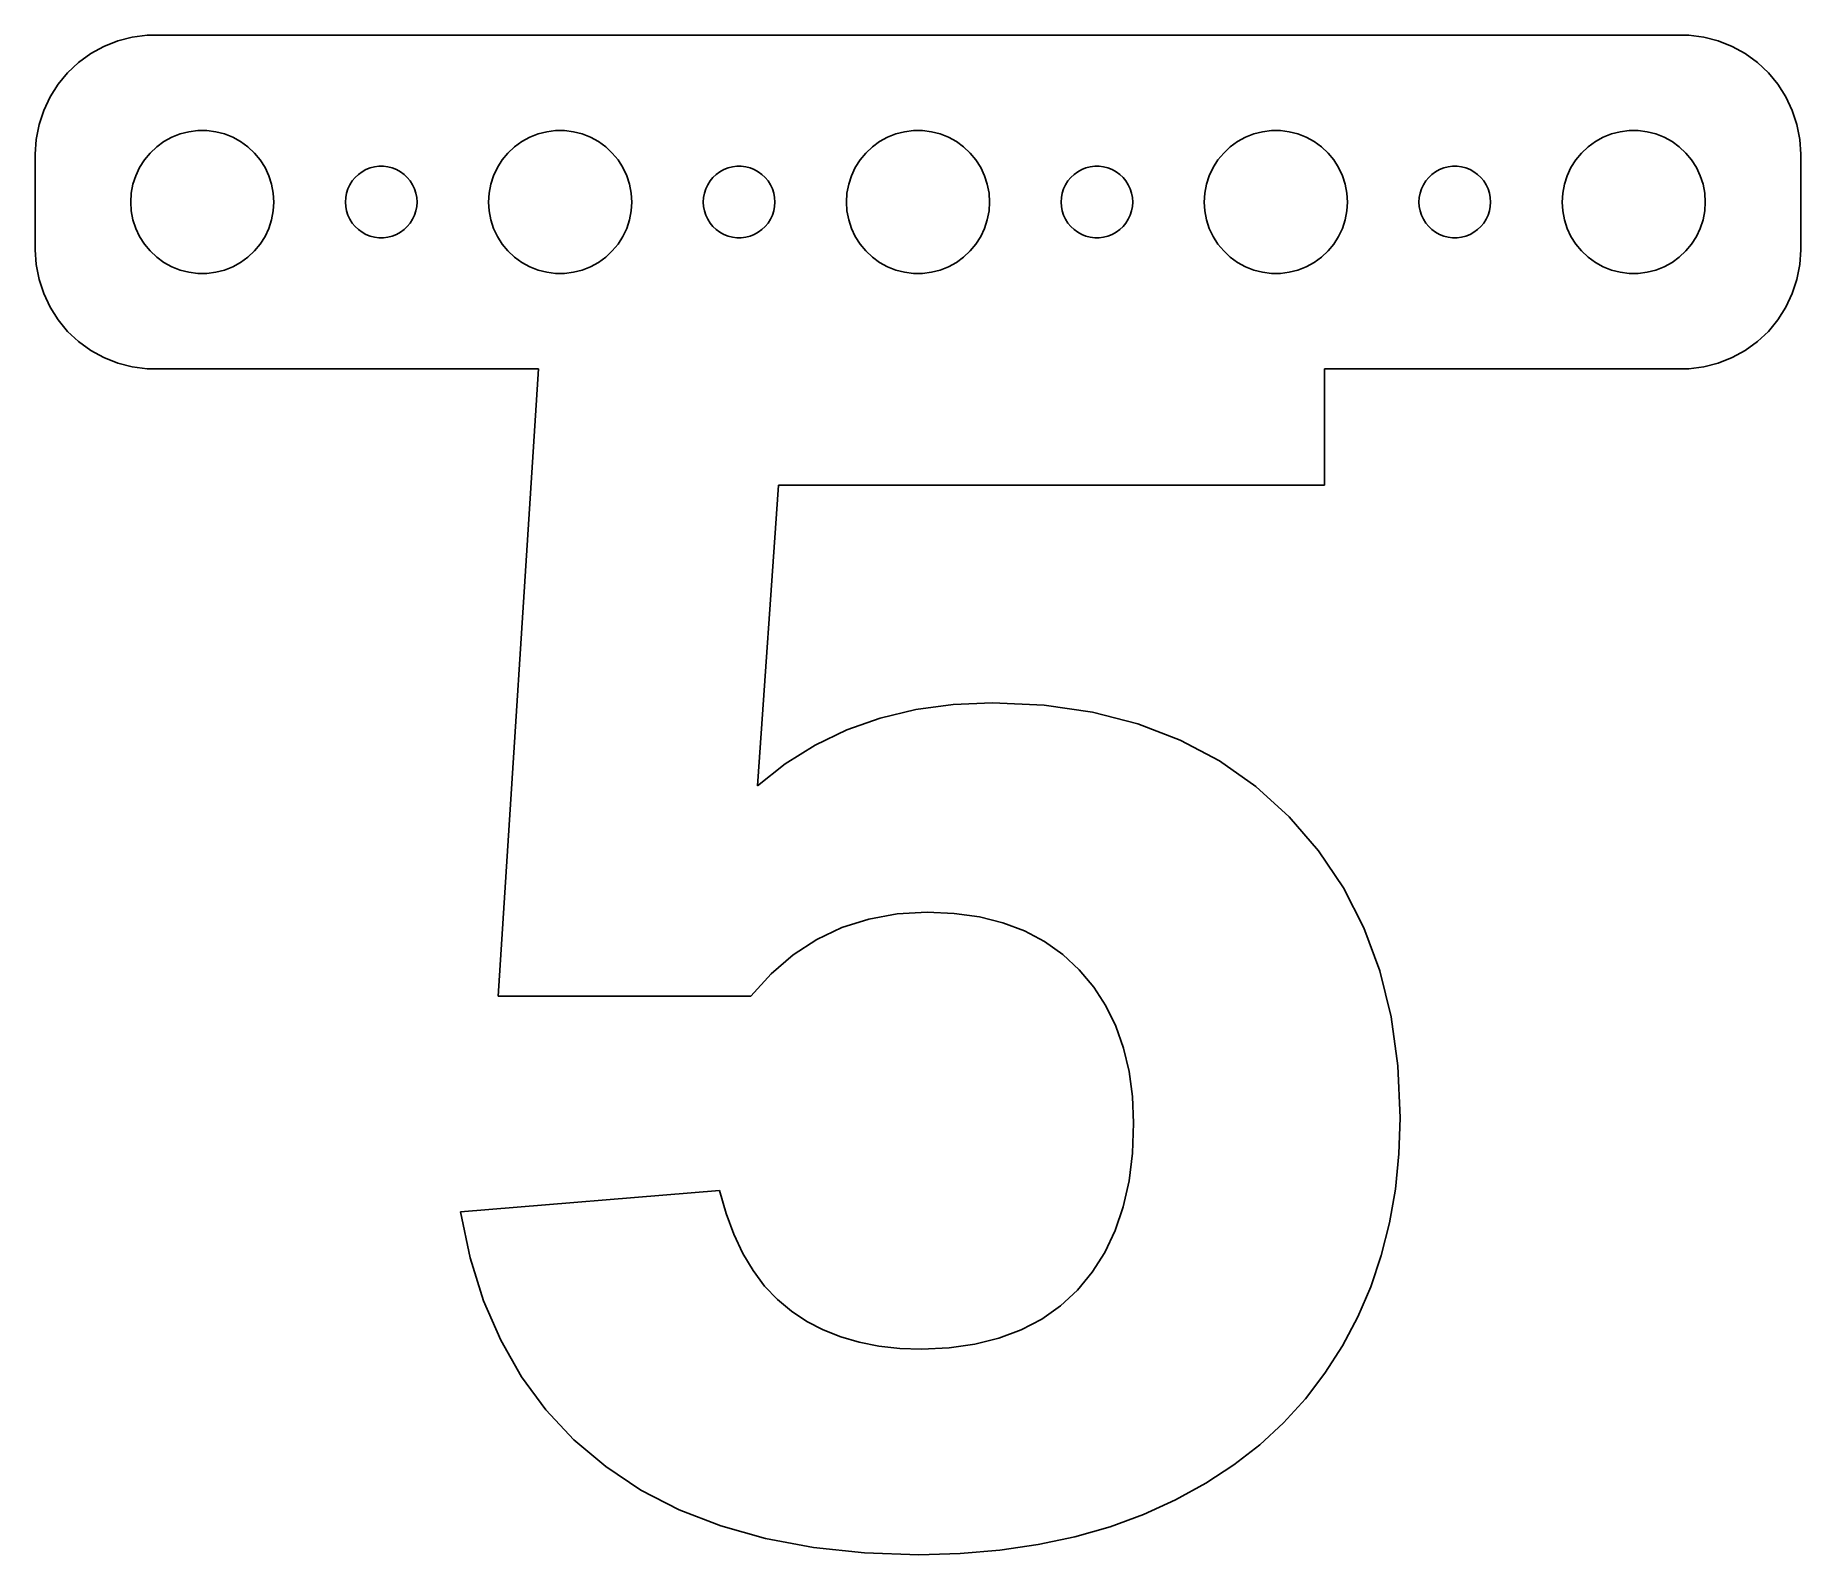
# Model space of a CAD drawing. Header units: metres. Extents: x -37 to 37, y -56.7 to 7.
import ezdxf

# ---------------------------------------------------------------- set-up
doc = ezdxf.new("R2010")
doc.units = ezdxf.units.M

msp = doc.modelspace()

# ---------------------------------------------------------------- linework, layer by layer
for p, q in [((-33.5451, 6.75528), (-34.1289, 6.52412)), ((-32.9369, 6.91142), (-33.5451, 6.75528)), ((-32.3139, 6.99013), (-32.9369, 6.91142)), ((32.3139, 6.99013), (-32.3139, 6.99013)), ((32.9369, 6.91142), (32.3139, 6.99013)), ((33.5451, 6.75528), (32.9369, 6.91142)), ((34.1289, 6.52412), (33.5451, 6.75528)), ((-34.6791, 6.22163), (-35.1871, 5.85255)), ((-34.1289, 6.52412), (-34.6791, 6.22163)), ((34.6791, 6.22163), (34.1289, 6.52412)), ((35.1871, 5.85255), (34.6791, 6.22163)), ((-35.6448, 5.42273), (-36.0451, 4.93892)), ((-35.1871, 5.85255), (-35.6448, 5.42273)), ((35.6448, 5.42273), (35.1871, 5.85255)), ((36.0451, 4.93892), (35.6448, 5.42273)), ((-36.0451, 4.93892), (-36.3815, 4.40877)), ((36.3815, 4.40877), (36.0451, 4.93892)), ((-36.6489, 3.84062), (-36.8429, 3.24344)), ((-36.3815, 4.40877), (-36.6489, 3.84062)), ((36.6489, 3.84062), (36.3815, 4.40877)), ((36.8429, 3.24344), (36.6489, 3.84062)), ((-36.8429, 3.24344), (-36.9606, 2.62666)), ((-30.5621, 2.94685), (-30.1884, 2.99408)), ((-30.1884, 2.99408), (-29.8116, 2.99408)), ((-29.8116, 2.99408), (-29.4379, 2.94685)), ((-15.5621, 2.94685), (-15.1884, 2.99408)), ((-15.1884, 2.99408), (-14.8116, 2.99408)), ((-14.8116, 2.99408), (-14.4379, 2.94685)), ((-0.562134, 2.94685), (-0.18837, 2.99408)), ((-0.18837, 2.99408), (0.18837, 2.99408)), ((0.18837, 2.99408), (0.562134, 2.94685)), ((14.4379, 2.94685), (14.8116, 2.99408)), ((14.8116, 2.99408), (15.1884, 2.99408)), ((15.1884, 2.99408), (15.5621, 2.94685)), ((29.4379, 2.94685), (29.8116, 2.99408)), ((29.8116, 2.99408), (30.1884, 2.99408)), ((30.1884, 2.99408), (30.5621, 2.94685)), ((36.9606, 2.62666), (36.8429, 3.24344)), ((-36.9606, 2.62666), (-37, 2)), ((-32.1869, 2.05363), (-31.9123, 2.31154)), ((-31.9123, 2.31154), (-31.6075, 2.53297)), ((-31.6075, 2.53297), (-31.2773, 2.71448)), ((-31.2773, 2.71448), (-30.927, 2.85316)), ((-30.927, 2.85316), (-30.5621, 2.94685)), ((-29.4379, 2.94685), (-29.0729, 2.85316)), ((-29.0729, 2.85316), (-28.7227, 2.71448)), ((-28.7227, 2.71448), (-28.3925, 2.53297)), ((-28.3925, 2.53297), (-28.0877, 2.31154)), ((-28.0877, 2.31154), (-27.8131, 2.05363)), ((-17.1869, 2.05363), (-16.9123, 2.31154)), ((-16.9123, 2.31154), (-16.6075, 2.53297)), ((-16.6075, 2.53297), (-16.2773, 2.71448)), ((-16.2773, 2.71448), (-15.927, 2.85316)), ((-15.927, 2.85316), (-15.5621, 2.94685)), ((-14.4379, 2.94685), (-14.0729, 2.85316)), ((-14.0729, 2.85316), (-13.7227, 2.71448)), ((-13.7227, 2.71448), (-13.3925, 2.53297)), ((-13.3925, 2.53297), (-13.0877, 2.31154)), ((-13.0877, 2.31154), (-12.8131, 2.05363)), ((-2.1869, 2.05363), (-1.91226, 2.31154)), ((-1.91226, 2.31154), (-1.60747, 2.53297)), ((-1.60747, 2.53297), (-1.27733, 2.71448)), ((-1.27733, 2.71448), (-0.927048, 2.85316)), ((-0.927048, 2.85316), (-0.562134, 2.94685)), ((0.562134, 2.94685), (0.927048, 2.85316)), ((0.927048, 2.85316), (1.27733, 2.71448)), ((1.27733, 2.71448), (1.60747, 2.53297)), ((1.60747, 2.53297), (1.91226, 2.31154)), ((1.91226, 2.31154), (2.1869, 2.05363)), ((12.8131, 2.05363), (13.0877, 2.31154)), ((13.0877, 2.31154), (13.3925, 2.53297)), ((13.3925, 2.53297), (13.7227, 2.71448)), ((13.7227, 2.71448), (14.0729, 2.85316)), ((14.0729, 2.85316), (14.4379, 2.94685)), ((15.5621, 2.94685), (15.927, 2.85316)), ((15.927, 2.85316), (16.2773, 2.71448)), ((16.2773, 2.71448), (16.6075, 2.53297)), ((16.6075, 2.53297), (16.9123, 2.31154)), ((16.9123, 2.31154), (17.1869, 2.05363)), ((27.8131, 2.05363), (28.0877, 2.31154)), ((28.0877, 2.31154), (28.3925, 2.53297)), ((28.3925, 2.53297), (28.7227, 2.71448)), ((28.7227, 2.71448), (29.0729, 2.85316)), ((29.0729, 2.85316), (29.4379, 2.94685)), ((30.5621, 2.94685), (30.927, 2.85316)), ((30.927, 2.85316), (31.2773, 2.71448)), ((31.2773, 2.71448), (31.6075, 2.53297)), ((31.6075, 2.53297), (31.9123, 2.31154)), ((31.9123, 2.31154), (32.1869, 2.05363)), ((37, 2), (36.9606, 2.62666)), ((-37, 2), (-37, -2)), ((-32.6289, 1.44525), (-32.427, 1.76335)), ((-32.427, 1.76335), (-32.1869, 2.05363)), ((-27.8131, 2.05363), (-27.5729, 1.76335)), ((-27.5729, 1.76335), (-27.3711, 1.44525)), ((-22.7811, 1.47342), (-22.5942, 1.49704)), ((-22.5942, 1.49704), (-22.4058, 1.49704)), ((-22.4058, 1.49704), (-22.2189, 1.47342)), ((-17.6289, 1.44525), (-17.427, 1.76335)), ((-17.427, 1.76335), (-17.1869, 2.05363)), ((-12.8131, 2.05363), (-12.5729, 1.76335)), ((-12.5729, 1.76335), (-12.3711, 1.44525)), ((-7.78107, 1.47342), (-7.59418, 1.49704)), ((-7.59418, 1.49704), (-7.40581, 1.49704)), ((-7.40581, 1.49704), (-7.21892, 1.47342)), ((-2.62891, 1.44525), (-2.42705, 1.76335)), ((-2.42705, 1.76335), (-2.1869, 2.05363)), ((2.1869, 2.05363), (2.42705, 1.76335)), ((2.42705, 1.76335), (2.62891, 1.44525)), ((7.21892, 1.47342), (7.40581, 1.49704)), ((7.40581, 1.49704), (7.59418, 1.49704)), ((7.59418, 1.49704), (7.78107, 1.47342)), ((12.3711, 1.44525), (12.5729, 1.76335)), ((12.5729, 1.76335), (12.8131, 2.05363)), ((17.1869, 2.05363), (17.427, 1.76335)), ((17.427, 1.76335), (17.6289, 1.44525)), ((22.2189, 1.47342), (22.4058, 1.49704)), ((22.4058, 1.49704), (22.5942, 1.49704)), ((22.5942, 1.49704), (22.7811, 1.47342)), ((27.3711, 1.44525), (27.5729, 1.76335)), ((27.5729, 1.76335), (27.8131, 2.05363)), ((32.1869, 2.05363), (32.427, 1.76335)), ((32.427, 1.76335), (32.6289, 1.44525)), ((37, -2), (37, 2)), ((-32.9763, 0.375992), (-32.9057, 0.746063)), ((-32.9057, 0.746063), (-32.7893, 1.10437)), ((-32.7893, 1.10437), (-32.6289, 1.44525)), ((-27.3711, 1.44525), (-27.2107, 1.10437)), ((-27.2107, 1.10437), (-27.0942, 0.746063)), ((-27.0942, 0.746063), (-27.0237, 0.375992)), ((-23.8145, 0.722626), (-23.7135, 0.881668)), ((-23.7135, 0.881668), (-23.5934, 1.02681)), ((-23.5934, 1.02681), (-23.4561, 1.15576)), ((-23.4561, 1.15576), (-23.3037, 1.26648)), ((-23.3037, 1.26648), (-23.1387, 1.35724)), ((-23.1387, 1.35724), (-22.9635, 1.42657)), ((-22.9635, 1.42657), (-22.7811, 1.47342)), ((-22.2189, 1.47342), (-22.0365, 1.42657)), ((-22.0365, 1.42657), (-21.8613, 1.35724)), ((-21.8613, 1.35724), (-21.6963, 1.26648)), ((-21.6963, 1.26648), (-21.5439, 1.15576)), ((-21.5439, 1.15576), (-21.4065, 1.02681)), ((-21.4065, 1.02681), (-21.2865, 0.881668)), ((-21.2865, 0.881668), (-21.1855, 0.722626)), ((-17.9763, 0.375992), (-17.9057, 0.746063)), ((-17.9057, 0.746063), (-17.7893, 1.10437)), ((-17.7893, 1.10437), (-17.6289, 1.44525)), ((-12.3711, 1.44525), (-12.2107, 1.10437)), ((-12.2107, 1.10437), (-12.0942, 0.746063)), ((-12.0942, 0.746063), (-12.0237, 0.375992)), ((-8.81445, 0.722626), (-8.71352, 0.881668)), ((-8.71352, 0.881668), (-8.59344, 1.02681)), ((-8.59344, 1.02681), (-8.45613, 1.15576)), ((-8.45613, 1.15576), (-8.30373, 1.26648)), ((-8.30373, 1.26648), (-8.13866, 1.35724)), ((-8.13866, 1.35724), (-7.96352, 1.42657)), ((-7.96352, 1.42657), (-7.78107, 1.47342)), ((-7.21892, 1.47342), (-7.03647, 1.42657)), ((-7.03647, 1.42657), (-6.86133, 1.35724)), ((-6.86133, 1.35724), (-6.69626, 1.26648)), ((-6.69626, 1.26648), (-6.54385, 1.15576)), ((-6.54385, 1.15576), (-6.40654, 1.02681)), ((-6.40654, 1.02681), (-6.28647, 0.881668)), ((-6.28647, 0.881668), (-6.18553, 0.722626)), ((-2.97633, 0.375992), (-2.90575, 0.746063)), ((-2.90575, 0.746063), (-2.78932, 1.10437)), ((-2.78932, 1.10437), (-2.62891, 1.44525)), ((2.62891, 1.44525), (2.78932, 1.10437)), ((2.78932, 1.10437), (2.90575, 0.746063)), ((2.90575, 0.746063), (2.97633, 0.375992)), ((6.18553, 0.722626), (6.28647, 0.881668)), ((6.28647, 0.881668), (6.40654, 1.02681)), ((6.40654, 1.02681), (6.54385, 1.15576)), ((6.54385, 1.15576), (6.69626, 1.26648)), ((6.69626, 1.26648), (6.86133, 1.35724)), ((6.86133, 1.35724), (7.03647, 1.42657)), ((7.03647, 1.42657), (7.21892, 1.47342)), ((7.78107, 1.47342), (7.96352, 1.42657)), ((7.96352, 1.42657), (8.13866, 1.35724)), ((8.13866, 1.35724), (8.30373, 1.26648)), ((8.30373, 1.26648), (8.45613, 1.15576)), ((8.45613, 1.15576), (8.59344, 1.02681)), ((8.59344, 1.02681), (8.71352, 0.881668)), ((8.71352, 0.881668), (8.81445, 0.722626)), ((12.0237, 0.375992), (12.0942, 0.746063)), ((12.0942, 0.746063), (12.2107, 1.10437)), ((12.2107, 1.10437), (12.3711, 1.44525)), ((17.6289, 1.44525), (17.7893, 1.10437)), ((17.7893, 1.10437), (17.9057, 0.746063)), ((17.9057, 0.746063), (17.9763, 0.375992)), ((21.1855, 0.722626), (21.2865, 0.881668)), ((21.2865, 0.881668), (21.4065, 1.02681)), ((21.4065, 1.02681), (21.5439, 1.15576)), ((21.5439, 1.15576), (21.6963, 1.26648)), ((21.6963, 1.26648), (21.8613, 1.35724)), ((21.8613, 1.35724), (22.0365, 1.42657)), ((22.0365, 1.42657), (22.2189, 1.47342)), ((22.7811, 1.47342), (22.9635, 1.42657)), ((22.9635, 1.42657), (23.1387, 1.35724)), ((23.1387, 1.35724), (23.3037, 1.26648)), ((23.3037, 1.26648), (23.4561, 1.15576)), ((23.4561, 1.15576), (23.5934, 1.02681)), ((23.5934, 1.02681), (23.7135, 0.881668)), ((23.7135, 0.881668), (23.8145, 0.722626)), ((27.0237, 0.375992), (27.0942, 0.746063)), ((27.0942, 0.746063), (27.2107, 1.10437)), ((27.2107, 1.10437), (27.3711, 1.44525)), ((32.6289, 1.44525), (32.7893, 1.10437)), ((32.7893, 1.10437), (32.9057, 0.746063)), ((32.9057, 0.746063), (32.9763, 0.375992)), ((-33, 0), (-32.9763, 0.375992)), ((-32.9763, -0.375992), (-33, 0)), ((-27.0237, 0.375992), (-27, 0)), ((-27, 0), (-27.0237, -0.375992)), ((-24, 0), (-23.9882, 0.187988)), ((-23.9882, -0.187988), (-24, 0)), ((-23.9882, 0.187988), (-23.9529, 0.373032)), ((-23.9529, 0.373032), (-23.8947, 0.552185)), ((-23.8947, 0.552185), (-23.8145, 0.722626)), ((-21.1855, 0.722626), (-21.1053, 0.552185)), ((-21.1053, 0.552185), (-21.0471, 0.373032)), ((-21.0471, 0.373032), (-21.0118, 0.187988)), ((-21.0118, 0.187988), (-21, 0)), ((-21, 0), (-21.0118, -0.187988)), ((-18, 0), (-17.9763, 0.375992)), ((-17.9763, -0.375992), (-18, 0)), ((-12.0237, 0.375992), (-12, 0)), ((-12, 0), (-12.0237, -0.375992)), ((-9, 0), (-8.98816, 0.187988)), ((-8.98816, -0.187988), (-9, 0)), ((-8.98816, 0.187988), (-8.95287, 0.373032)), ((-8.95287, 0.373032), (-8.89465, 0.552185)), ((-8.89465, 0.552185), (-8.81445, 0.722626)), ((-6.18553, 0.722626), (-6.10533, 0.552185)), ((-6.10533, 0.552185), (-6.04712, 0.373032)), ((-6.04712, 0.373032), (-6.01183, 0.187988)), ((-6.01183, 0.187988), (-6, 0)), ((-6, 0), (-6.01183, -0.187988)), ((-3, 0), (-2.97633, 0.375992)), ((-2.97633, -0.375992), (-3, 0)), ((2.97633, 0.375992), (3, 0)), ((3, 0), (2.97633, -0.375992)), ((6, 0), (6.01183, 0.187988)), ((6.01183, -0.187988), (6, 0)), ((6.01183, 0.187988), (6.04712, 0.373032)), ((6.04712, 0.373032), (6.10533, 0.552185)), ((6.10533, 0.552185), (6.18553, 0.722626)), ((8.81445, 0.722626), (8.89465, 0.552185)), ((8.89465, 0.552185), (8.95287, 0.373032)), ((8.95287, 0.373032), (8.98816, 0.187988)), ((8.98816, 0.187988), (9, 0)), ((9, 0), (8.98816, -0.187988)), ((12, 0), (12.0237, 0.375992)), ((12.0237, -0.375992), (12, 0)), ((17.9763, 0.375992), (18, 0)), ((18, 0), (17.9763, -0.375992)), ((21, 0), (21.0118, 0.187988)), ((21.0118, -0.187988), (21, 0)), ((21.0118, 0.187988), (21.0471, 0.373032)), ((21.0471, 0.373032), (21.1053, 0.552185)), ((21.1053, 0.552185), (21.1855, 0.722626)), ((23.8145, 0.722626), (23.8947, 0.552185)), ((23.8947, 0.552185), (23.9529, 0.373032)), ((23.9529, 0.373032), (23.9882, 0.187988)), ((23.9882, 0.187988), (24, 0)), ((24, 0), (23.9882, -0.187988)), ((27, 0), (27.0237, 0.375992)), ((27.0237, -0.375992), (27, 0)), ((32.9763, 0.375992), (33, 0)), ((33, 0), (32.9763, -0.375992)), ((-32.9057, -0.746063), (-32.9763, -0.375992)), ((-27.0237, -0.375992), (-27.0942, -0.746063)), ((-23.9529, -0.373032), (-23.9882, -0.187988)), ((-23.8947, -0.552185), (-23.9529, -0.373032)), ((-23.8145, -0.722626), (-23.8947, -0.552185)), ((-23.7135, -0.881668), (-23.8145, -0.722626)), ((-21.1855, -0.722626), (-21.2865, -0.881668)), ((-21.1053, -0.552185), (-21.1855, -0.722626)), ((-21.0471, -0.373032), (-21.1053, -0.552185)), ((-21.0118, -0.187988), (-21.0471, -0.373032)), ((-17.9057, -0.746063), (-17.9763, -0.375992)), ((-12.0237, -0.375992), (-12.0942, -0.746063)), ((-8.95287, -0.373032), (-8.98816, -0.187988)), ((-8.89465, -0.552185), (-8.95287, -0.373032)), ((-8.81445, -0.722626), (-8.89465, -0.552185)), ((-8.71352, -0.881668), (-8.81445, -0.722626)), ((-6.18553, -0.722626), (-6.28647, -0.881668)), ((-6.10533, -0.552185), (-6.18553, -0.722626)), ((-6.04712, -0.373032), (-6.10533, -0.552185)), ((-6.01183, -0.187988), (-6.04712, -0.373032)), ((-2.90575, -0.746063), (-2.97633, -0.375992)), ((2.97633, -0.375992), (2.90575, -0.746063)), ((6.04712, -0.373032), (6.01183, -0.187988)), ((6.10533, -0.552185), (6.04712, -0.373032)), ((6.18553, -0.722626), (6.10533, -0.552185)), ((6.28647, -0.881668), (6.18553, -0.722626)), ((8.81445, -0.722626), (8.71352, -0.881668)), ((8.89465, -0.552185), (8.81445, -0.722626)), ((8.95287, -0.373032), (8.89465, -0.552185)), ((8.98816, -0.187988), (8.95287, -0.373032)), ((12.0942, -0.746063), (12.0237, -0.375992)), ((17.9763, -0.375992), (17.9057, -0.746063)), ((21.0471, -0.373032), (21.0118, -0.187988)), ((21.1053, -0.552185), (21.0471, -0.373032)), ((21.1855, -0.722626), (21.1053, -0.552185)), ((21.2865, -0.881668), (21.1855, -0.722626)), ((23.8145, -0.722626), (23.7135, -0.881668)), ((23.8947, -0.552185), (23.8145, -0.722626)), ((23.9529, -0.373032), (23.8947, -0.552185)), ((23.9882, -0.187988), (23.9529, -0.373032)), ((27.0942, -0.746063), (27.0237, -0.375992)), ((32.9763, -0.375992), (32.9057, -0.746063)), ((-32.7893, -1.10437), (-32.9057, -0.746063)), ((-32.6289, -1.44525), (-32.7893, -1.10437)), ((-32.427, -1.76335), (-32.6289, -1.44525)), ((-27.3711, -1.44525), (-27.5729, -1.76335)), ((-27.2107, -1.10437), (-27.3711, -1.44525)), ((-27.0942, -0.746063), (-27.2107, -1.10437)), ((-23.5934, -1.02681), (-23.7135, -0.881668)), ((-23.4561, -1.15576), (-23.5934, -1.02681)), ((-23.3037, -1.26648), (-23.4561, -1.15576)), ((-23.1387, -1.35724), (-23.3037, -1.26648)), ((-22.9635, -1.42657), (-23.1387, -1.35724)), ((-22.7811, -1.47342), (-22.9635, -1.42657)), ((-22.5942, -1.49704), (-22.7811, -1.47342)), ((-22.2189, -1.47342), (-22.4058, -1.49704)), ((-22.0365, -1.42657), (-22.2189, -1.47342)), ((-21.8613, -1.35724), (-22.0365, -1.42657)), ((-21.6963, -1.26648), (-21.8613, -1.35724)), ((-21.5439, -1.15576), (-21.6963, -1.26648)), ((-21.4065, -1.02681), (-21.5439, -1.15576)), ((-21.2865, -0.881668), (-21.4065, -1.02681)), ((-17.7893, -1.10437), (-17.9057, -0.746063)), ((-17.6289, -1.44525), (-17.7893, -1.10437)), ((-17.427, -1.76335), (-17.6289, -1.44525)), ((-12.3711, -1.44525), (-12.5729, -1.76335)), ((-12.2107, -1.10437), (-12.3711, -1.44525)), ((-12.0942, -0.746063), (-12.2107, -1.10437)), ((-8.59344, -1.02681), (-8.71352, -0.881668)), ((-8.45613, -1.15576), (-8.59344, -1.02681)), ((-8.30373, -1.26648), (-8.45613, -1.15576)), ((-8.13866, -1.35724), (-8.30373, -1.26648)), ((-7.96352, -1.42657), (-8.13866, -1.35724)), ((-7.78107, -1.47342), (-7.96352, -1.42657)), ((-7.59418, -1.49704), (-7.78107, -1.47342)), ((-7.21892, -1.47342), (-7.40581, -1.49704)), ((-7.03647, -1.42657), (-7.21892, -1.47342)), ((-6.86133, -1.35724), (-7.03647, -1.42657)), ((-6.69626, -1.26648), (-6.86133, -1.35724)), ((-6.54385, -1.15576), (-6.69626, -1.26648)), ((-6.40654, -1.02681), (-6.54385, -1.15576)), ((-6.28647, -0.881668), (-6.40654, -1.02681)), ((-2.78932, -1.10437), (-2.90575, -0.746063)), ((-2.62891, -1.44525), (-2.78932, -1.10437)), ((-2.42705, -1.76335), (-2.62891, -1.44525)), ((2.62891, -1.44525), (2.42705, -1.76335)), ((2.78932, -1.10437), (2.62891, -1.44525)), ((2.90575, -0.746063), (2.78932, -1.10437)), ((6.40654, -1.02681), (6.28647, -0.881668)), ((6.54385, -1.15576), (6.40654, -1.02681)), ((6.69626, -1.26648), (6.54385, -1.15576)), ((6.86133, -1.35724), (6.69626, -1.26648)), ((7.03647, -1.42657), (6.86133, -1.35724)), ((7.21892, -1.47342), (7.03647, -1.42657)), ((7.40581, -1.49704), (7.21892, -1.47342)), ((7.78107, -1.47342), (7.59418, -1.49704)), ((7.96352, -1.42657), (7.78107, -1.47342)), ((8.13866, -1.35724), (7.96352, -1.42657)), ((8.30373, -1.26648), (8.13866, -1.35724)), ((8.45613, -1.15576), (8.30373, -1.26648)), ((8.59344, -1.02681), (8.45613, -1.15576)), ((8.71352, -0.881668), (8.59344, -1.02681)), ((12.2107, -1.10437), (12.0942, -0.746063)), ((12.3711, -1.44525), (12.2107, -1.10437)), ((12.5729, -1.76335), (12.3711, -1.44525)), ((17.6289, -1.44525), (17.427, -1.76335)), ((17.7893, -1.10437), (17.6289, -1.44525)), ((17.9057, -0.746063), (17.7893, -1.10437)), ((21.4065, -1.02681), (21.2865, -0.881668)), ((21.5439, -1.15576), (21.4065, -1.02681)), ((21.6963, -1.26648), (21.5439, -1.15576)), ((21.8613, -1.35724), (21.6963, -1.26648)), ((22.0365, -1.42657), (21.8613, -1.35724)), ((22.2189, -1.47342), (22.0365, -1.42657)), ((22.4058, -1.49704), (22.2189, -1.47342)), ((22.7811, -1.47342), (22.5942, -1.49704)), ((22.9635, -1.42657), (22.7811, -1.47342)), ((23.1387, -1.35724), (22.9635, -1.42657)), ((23.3037, -1.26648), (23.1387, -1.35724)), ((23.4561, -1.15576), (23.3037, -1.26648)), ((23.5934, -1.02681), (23.4561, -1.15576)), ((23.7135, -0.881668), (23.5934, -1.02681)), ((27.2107, -1.10437), (27.0942, -0.746063)), ((27.3711, -1.44525), (27.2107, -1.10437)), ((27.5729, -1.76335), (27.3711, -1.44525)), ((32.6289, -1.44525), (32.427, -1.76335)), ((32.7893, -1.10437), (32.6289, -1.44525)), ((32.9057, -0.746063), (32.7893, -1.10437)), ((-37, -2), (-36.9606, -2.62666)), ((-32.1869, -2.05363), (-32.427, -1.76335)), ((-31.9123, -2.31154), (-32.1869, -2.05363)), ((-27.8131, -2.05363), (-28.0877, -2.31154)), ((-27.5729, -1.76335), (-27.8131, -2.05363)), ((-22.4058, -1.49704), (-22.5942, -1.49704)), ((-17.1869, -2.05363), (-17.427, -1.76335)), ((-16.9123, -2.31154), (-17.1869, -2.05363)), ((-12.8131, -2.05363), (-13.0877, -2.31154)), ((-12.5729, -1.76335), (-12.8131, -2.05363)), ((-7.40581, -1.49704), (-7.59418, -1.49704)), ((-2.1869, -2.05363), (-2.42705, -1.76335)), ((-1.91226, -2.31154), (-2.1869, -2.05363)), ((2.1869, -2.05363), (1.91226, -2.31154)), ((2.42705, -1.76335), (2.1869, -2.05363)), ((7.59418, -1.49704), (7.40581, -1.49704)), ((12.8131, -2.05363), (12.5729, -1.76335)), ((13.0877, -2.31154), (12.8131, -2.05363)), ((17.1869, -2.05363), (16.9123, -2.31154)), ((17.427, -1.76335), (17.1869, -2.05363)), ((22.5942, -1.49704), (22.4058, -1.49704)), ((27.8131, -2.05363), (27.5729, -1.76335)), ((28.0877, -2.31154), (27.8131, -2.05363)), ((32.1869, -2.05363), (31.9123, -2.31154)), ((32.427, -1.76335), (32.1869, -2.05363)), ((36.9606, -2.62666), (37, -2)), ((-36.9606, -2.62666), (-36.8429, -3.24344)), ((-31.6075, -2.53297), (-31.9123, -2.31154)), ((-31.2773, -2.71448), (-31.6075, -2.53297)), ((-30.927, -2.85316), (-31.2773, -2.71448)), ((-30.5621, -2.94685), (-30.927, -2.85316)), ((-30.1884, -2.99408), (-30.5621, -2.94685)), ((-29.4379, -2.94685), (-29.8116, -2.99408)), ((-29.0729, -2.85316), (-29.4379, -2.94685)), ((-28.7227, -2.71448), (-29.0729, -2.85316)), ((-28.3925, -2.53297), (-28.7227, -2.71448)), ((-28.0877, -2.31154), (-28.3925, -2.53297)), ((-16.6075, -2.53297), (-16.9123, -2.31154)), ((-16.2773, -2.71448), (-16.6075, -2.53297)), ((-15.927, -2.85316), (-16.2773, -2.71448)), ((-15.5621, -2.94685), (-15.927, -2.85316)), ((-15.1884, -2.99408), (-15.5621, -2.94685)), ((-14.4379, -2.94685), (-14.8116, -2.99408)), ((-14.0729, -2.85316), (-14.4379, -2.94685)), ((-13.7227, -2.71448), (-14.0729, -2.85316)), ((-13.3925, -2.53297), (-13.7227, -2.71448)), ((-13.0877, -2.31154), (-13.3925, -2.53297)), ((-1.60747, -2.53297), (-1.91226, -2.31154)), ((-1.27733, -2.71448), (-1.60747, -2.53297)), ((-0.927048, -2.85316), (-1.27733, -2.71448)), ((-0.562134, -2.94685), (-0.927048, -2.85316)), ((-0.18837, -2.99408), (-0.562134, -2.94685)), ((0.562134, -2.94685), (0.18837, -2.99408)), ((0.927048, -2.85316), (0.562134, -2.94685)), ((1.27733, -2.71448), (0.927048, -2.85316)), ((1.60747, -2.53297), (1.27733, -2.71448)), ((1.91226, -2.31154), (1.60747, -2.53297)), ((13.3925, -2.53297), (13.0877, -2.31154)), ((13.7227, -2.71448), (13.3925, -2.53297)), ((14.0729, -2.85316), (13.7227, -2.71448)), ((14.4379, -2.94685), (14.0729, -2.85316)), ((14.8116, -2.99408), (14.4379, -2.94685)), ((15.5621, -2.94685), (15.1884, -2.99408)), ((15.927, -2.85316), (15.5621, -2.94685)), ((16.2773, -2.71448), (15.927, -2.85316)), ((16.6075, -2.53297), (16.2773, -2.71448)), ((16.9123, -2.31154), (16.6075, -2.53297)), ((28.3925, -2.53297), (28.0877, -2.31154)), ((28.7227, -2.71448), (28.3925, -2.53297)), ((29.0729, -2.85316), (28.7227, -2.71448)), ((29.4379, -2.94685), (29.0729, -2.85316)), ((29.8116, -2.99408), (29.4379, -2.94685)), ((30.5621, -2.94685), (30.1884, -2.99408)), ((30.927, -2.85316), (30.5621, -2.94685)), ((31.2773, -2.71448), (30.927, -2.85316)), ((31.6075, -2.53297), (31.2773, -2.71448)), ((31.9123, -2.31154), (31.6075, -2.53297)), ((36.8429, -3.24344), (36.9606, -2.62666)), ((-36.8429, -3.24344), (-36.6489, -3.84062)), ((-29.8116, -2.99408), (-30.1884, -2.99408)), ((-14.8116, -2.99408), (-15.1884, -2.99408)), ((0.18837, -2.99408), (-0.18837, -2.99408)), ((15.1884, -2.99408), (14.8116, -2.99408)), ((30.1884, -2.99408), (29.8116, -2.99408)), ((36.6489, -3.84062), (36.8429, -3.24344)), ((-36.6489, -3.84062), (-36.3815, -4.40877)), ((-36.3815, -4.40877), (-36.0451, -4.93892)), ((36.0451, -4.93892), (36.3815, -4.40877)), ((36.3815, -4.40877), (36.6489, -3.84062)), ((-36.0451, -4.93892), (-35.6448, -5.42273)), ((35.6448, -5.42273), (36.0451, -4.93892)), ((-35.6448, -5.42273), (-35.1871, -5.85255)), ((-35.1871, -5.85255), (-34.6791, -6.22163)), ((34.6791, -6.22163), (35.1871, -5.85255)), ((35.1871, -5.85255), (35.6448, -5.42273)), ((-34.6791, -6.22163), (-34.1289, -6.52412)), ((-34.1289, -6.52412), (-33.5451, -6.75528)), ((33.5451, -6.75528), (34.1289, -6.52412)), ((34.1289, -6.52412), (34.6791, -6.22163)), ((-33.5451, -6.75528), (-32.9369, -6.91142)), ((-32.9369, -6.91142), (-32.3139, -6.99013)), ((-32.3139, -6.99013), (-15.9031, -6.99013)), ((-15.9031, -6.99013), (-17.5923, -33.2931)), ((17.0408, -11.8793), (17.0408, -6.99013)), ((17.0408, -6.99013), (32.3139, -6.99013)), ((32.3139, -6.99013), (32.9369, -6.91142)), ((32.9369, -6.91142), (33.5451, -6.75528)), ((-6.731, -24.4803), (-5.8418, -11.8793)), ((-5.8418, -11.8793), (17.0408, -11.8793)), ((-0.092941, -21.285), (-1.58145, -21.6401)), ((1.47601, -21.072), (-0.092941, -21.285)), ((3.12543, -21.001), (1.47601, -21.072)), ((5.28181, -21.0984), (3.12543, -21.001)), ((7.31119, -21.3907), (5.28181, -21.0984)), ((9.21352, -21.8778), (7.31119, -21.3907)), ((-2.98952, -22.1371), (-4.31712, -22.7762)), ((-1.58145, -21.6401), (-2.98952, -22.1371)), ((10.9888, -22.5598), (9.21352, -21.8778)), ((-4.31712, -22.7762), (-5.56429, -23.5572)), ((12.6371, -23.4366), (10.9888, -22.5598)), ((-5.56429, -23.5572), (-6.731, -24.4803)), ((14.1584, -24.5083), (12.6371, -23.4366)), ((15.5526, -25.7748), (14.1584, -24.5083)), ((16.7882, -27.2014), (15.5526, -25.7748)), ((17.8338, -28.7535), (16.7882, -27.2014)), ((18.6892, -30.431), (17.8338, -28.7535)), ((-3.18968, -30.4217), (-2.06712, -30.0628)), ((-2.06712, -30.0628), (-0.87674, -29.8474)), ((-0.87674, -29.8474), (0.381454, -29.7756)), ((0.381454, -29.7756), (1.515, -29.8249)), ((1.515, -29.8249), (2.57439, -29.9728)), ((2.57439, -29.9728), (3.55965, -30.2193)), ((3.55965, -30.2193), (4.47075, -30.5644)), ((-5.23135, -31.5702), (-4.24442, -30.9242)), ((-4.24442, -30.9242), (-3.18968, -30.4217)), ((4.47075, -30.5644), (5.30771, -31.0081)), ((5.30771, -31.0081), (6.07051, -31.5504)), ((19.3546, -32.2339), (18.6892, -30.431)), ((-6.15045, -32.3599), (-5.23135, -31.5702)), ((6.07051, -31.5504), (6.75919, -32.1913)), ((-7.00174, -33.2931), (-6.15045, -32.3599)), ((6.75919, -32.1913), (7.36423, -32.9142)), ((19.8298, -34.1622), (19.3546, -32.2339)), ((-17.5923, -33.2931), (-7.00174, -33.2931)), ((7.36423, -32.9142), (7.87619, -33.7026)), ((7.87619, -33.7026), (8.29507, -34.5565)), ((8.29507, -34.5565), (8.62086, -35.476)), ((20.115, -36.216), (19.8298, -34.1622)), ((8.62086, -35.476), (8.85358, -36.4609)), ((20.21, -38.3952), (20.115, -36.216)), ((8.85358, -36.4609), (8.99321, -37.5113)), ((8.99321, -37.5113), (9.03975, -38.6271)), ((20.1607, -39.9157), (20.21, -38.3952)), ((9.03975, -38.6271), (8.99162, -39.8774)), ((8.99162, -39.8774), (8.84726, -41.0441)), ((20.0128, -41.3849), (20.1607, -39.9157)), ((8.84726, -41.0441), (8.60663, -42.1272)), ((19.7663, -42.8029), (20.0128, -41.3849)), ((-8.3156, -41.4486), (-19.1769, -42.3378)), ((-8.04581, -42.4039), (-8.3156, -41.4486)), ((8.60663, -42.1272), (8.26976, -43.1266)), ((-19.1769, -42.3378), (-18.7688, -44.2693)), ((-7.72238, -43.2819), (-8.04581, -42.4039)), ((19.4212, -44.1696), (19.7663, -42.8029)), ((-7.34532, -44.0826), (-7.72238, -43.2819)), ((8.26976, -43.1266), (7.83664, -44.0425)), ((-18.7688, -44.2693), (-18.2068, -46.0659)), ((-6.91466, -44.806), (-7.34532, -44.0826)), ((7.83664, -44.0425), (7.30728, -44.8747)), ((18.9776, -45.485), (19.4212, -44.1696)), ((-6.43034, -45.4521), (-6.91466, -44.806)), ((7.30728, -44.8747), (6.68166, -45.6233)), ((-5.89243, -46.021), (-6.43034, -45.4521)), ((6.68166, -45.6233), (5.97099, -46.2796)), ((18.4353, -46.7492), (18.9776, -45.485)), ((-18.2068, -46.0659), (-17.491, -47.7276)), ((-5.30087, -46.5125), (-5.89243, -46.021)), ((-4.65947, -46.9329), (-5.30087, -46.5125)), ((5.97099, -46.2796), (5.18617, -46.835)), ((-3.97232, -47.2887), (-4.65947, -46.9329)), ((-3.23944, -47.5797), (-3.97232, -47.2887)), ((4.32716, -47.2894), (3.394, -47.6427)), ((5.18617, -46.835), (4.32716, -47.2894)), ((17.7944, -47.962), (18.4353, -46.7492)), ((-17.491, -47.7276), (-16.6213, -49.2543)), ((-2.46082, -47.8061), (-3.23944, -47.5797)), ((-1.63646, -47.9678), (-2.46082, -47.8061)), ((-0.766357, -48.0648), (-1.63646, -47.9678)), ((0.14946, -48.0971), (-0.766357, -48.0648)), ((1.30515, -48.0466), (0.14946, -48.0971)), ((2.38666, -47.8952), (1.30515, -48.0466)), ((3.394, -47.6427), (2.38666, -47.8952)), ((17.06, -49.1114), (17.7944, -47.962)), ((-16.6213, -49.2543), (-15.5978, -50.6462)), ((16.2373, -50.185), (17.06, -49.1114)), ((15.3262, -51.1829), (16.2373, -50.185)), ((-15.5978, -50.6462), (-14.4205, -51.9032)), ((14.3267, -52.1051), (15.3262, -51.1829)), ((-14.4205, -51.9032), (-13.0893, -53.0253)), ((13.2389, -52.9516), (14.3267, -52.1051)), ((-13.0893, -53.0253), (-11.6146, -54.0047)), ((12.0627, -53.7223), (13.2389, -52.9516)), ((-11.6146, -54.0047), (-10.0066, -54.8333)), ((10.7982, -54.4173), (12.0627, -53.7223)), ((9.45674, -55.0273), (10.7982, -54.4173)), ((-10.0066, -54.8333), (-8.26526, -55.5113)), ((8.04982, -55.5435), (9.45674, -55.0273)), ((-8.26526, -55.5113), (-6.39061, -56.0387)), ((-6.39061, -56.0387), (-4.38266, -56.4153)), ((5.03957, -56.2943), (6.57742, -55.9659)), ((6.57742, -55.9659), (8.04982, -55.5435)), ((-4.38266, -56.4153), (-2.24138, -56.6413)), ((-2.24138, -56.6413), (0.033173, -56.7167)), ((0.033173, -56.7167), (1.76744, -56.6697)), ((1.76744, -56.6697), (3.43625, -56.529)), ((3.43625, -56.529), (5.03957, -56.2943))]:
    msp.add_line(p, q)

doc.saveas('drawing.dxf')
